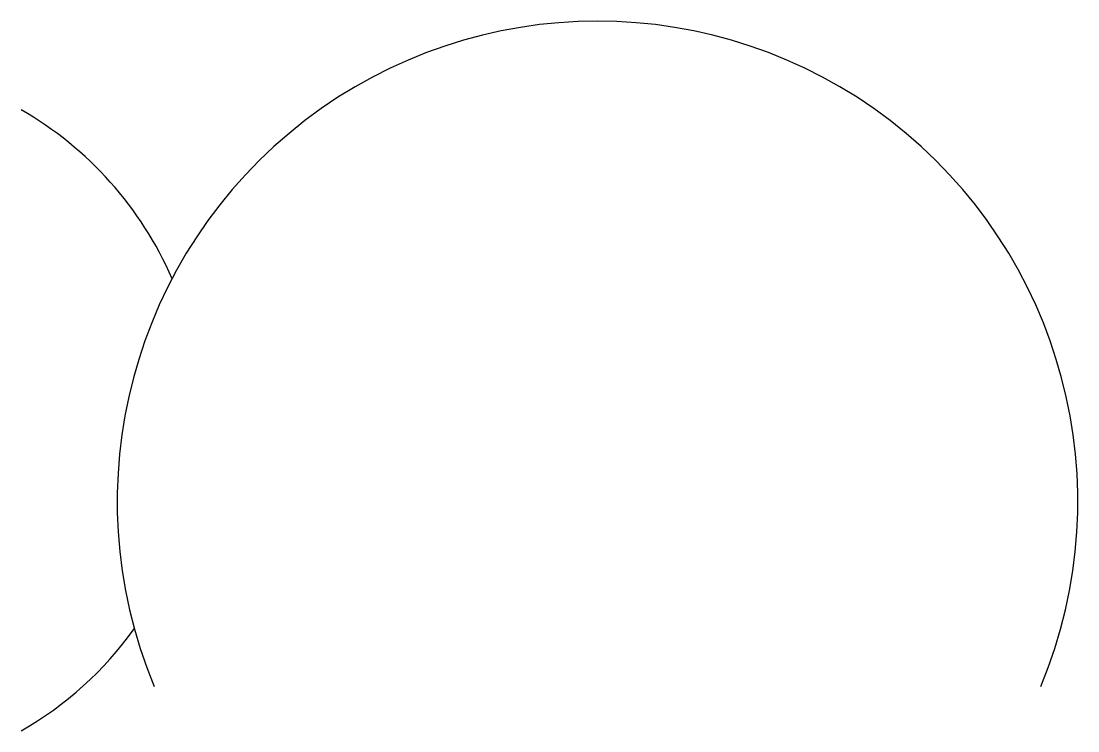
# Model space of a CAD drawing. Header units: millimetres. Extents: x 2 to 25.8, y 4 to 20.
import ezdxf

# ---------------------------------------------------------------- set-up
doc = ezdxf.new("R2010")
doc.units = ezdxf.units.MM
doc.layers.get('0').update_dxf_attribs({"lineweight": 25})

msp = doc.modelspace()

# ---------------------------------------------------------------- linework, layer by layer
for centre, radius, start, end in [((15, 9.167), 10.833, 337.3801, 202.6199), ((-2, 11), 8.062, 23.329, 60.2551), ((-2, 11), 8.062, 299.7449, 324.3607)]:
    msp.add_arc(centre, radius, start, end)

doc.saveas('drawing.dxf')
